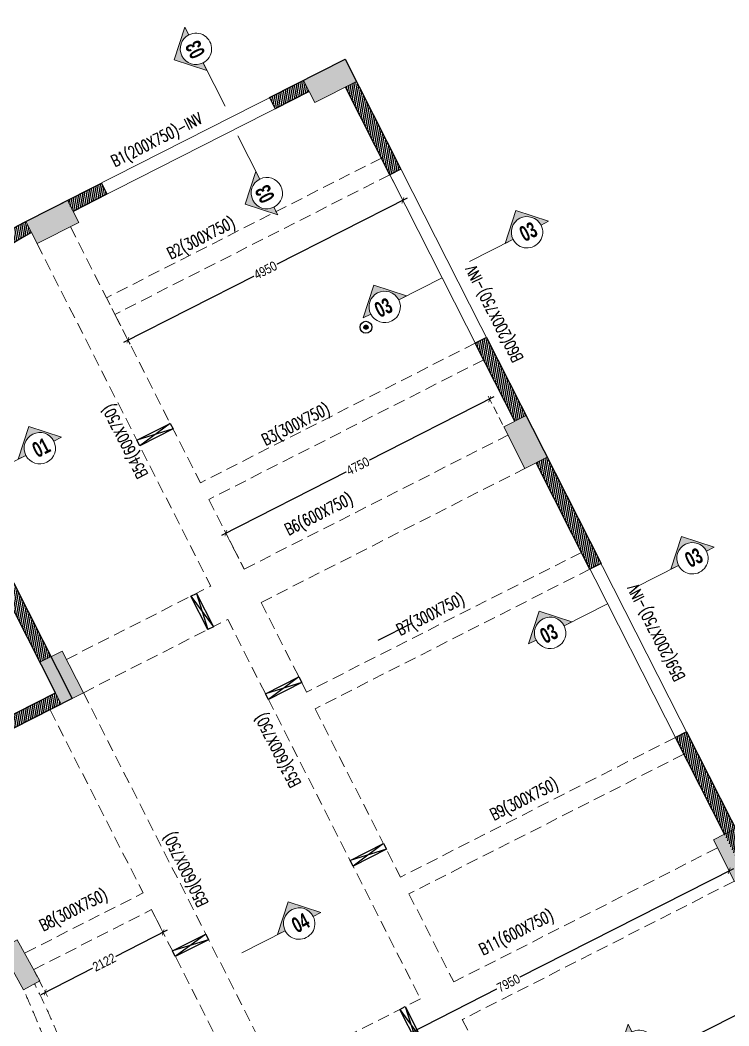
# Model space of a CAD drawing. Header units: millimetres. Extents: x 389 to 31304, y 212 to 40670.
# Drawn here: x 7954 to 19333, y 24531 to 40670 of the extents above; entities that cross this region are included whole.
import ezdxf

# ---------------------------------------------------------------- set-up
doc = ezdxf.new("R2010")
doc.units = ezdxf.units.MM
doc.linetypes.add('CONTINOUS', pattern=[0])
doc.linetypes.add('HIDDEN', pattern=[9.525, 6.35, -3.175])
for name, color, linetype, lineweight in [('Elevation-1', 41, 'Continuous', 20), ('G-ANNO-SYMB', 111, 'Continuous', 9), ('PL-CUT OUT', 1, 'Continuous', 25), ('S-BEAM-IDEN', 2, 'Continuous', 9), ('S-COL HATCH', 8, 'Continuous', 0), ('S-COLUMN', 6, 'Continuous', 9), ('STR-BEAM', 2, 'CONTINOUS', 18)]:
    doc.layers.add(name, color=color, linetype=linetype, lineweight=lineweight)
for name, color, linetype in [('FF-PENDENT SPRINKLER 68DEG', 222, 'Continuous'), ('FF-SLEEVE', 1, 'Continuous'), ('FIRE-25 DIA', 1, 'CONTINOUS'), ('S- Structural', 5, 'Continuous'), ('STR-RC WALL', 4, 'Continuous')]:
    doc.layers.add(name, color=color, linetype=linetype)
doc.styles.add('Dim.s & Anno.(Misc.)', font='ARIALN.TTF')
doc.styles.add('ROMANS', font='simplex.shx', dxfattribs={"width": 0.75})
doc.styles.add('Swis721 LtCn BT_B', font='', dxfattribs={"width": 0.9, "height": 250})
doc.styles.get('Swis721 LtCn BT_B').set_extended_font_data('Swis721 LtCn BT', bold=True)
doc.dimstyles.new('A-GFC-75', dxfattribs={"dimtxt": 150, "dimasz": 75, "dimexe": 75, "dimexo": 0, "dimgap": 0, "dimtad": 0, "dimdec": 0, "dimzin": 1, "dimdsep": 46, "dimtxsty": 'Dim.s & Anno.(Misc.)', "dimblk": 'ARCHTICK', "dimcen": 0, "dimdle": 75, "dimclrd": 8, "dimclre": 8, "dimclrt": 6, "dimazin": 2, "dimtfac": 1, "dimtdec": 0, "dimtmove": 0, "dimatfit": 3, "dimfxl": 1, "dimtfill": 1, "dimtolj": 1, "dimlwd": -1, "dimlwe": 9, "dimarcsym": 0})

# ---------------------------------------------------------------- blocks, each defined once
blk = doc.blocks.new('A$C7186b494')
at = {"layer": 'S- Structural', "linetype": 'Continuous', "ltscale": 150}
h = blk.add_hatch(dxfattribs=at)
h.set_pattern_fill('ANSI31', color=9, scale=10, angle=35)
h.set_pattern_definition([(80, (-25047300.57, -12424795.03), (-31.267646158, 5.51332964), [])])
h.paths.add_polyline_path([(5146, 35269), (5055, 35448, 0.414214), (3738, 31415), (3759, 31374), (3937, 31465), (3917, 31505, -0.414214)])
h.paths.add_polyline_path([(6358, 35885), (6268, 36063), (5724, 35787), (5814, 35609)])
h.paths.add_polyline_path([(9513, 37711), (8969, 37435), (9060, 37257), (9604, 37533)])
h.paths.add_polyline_path([(10363, 37694), (10185, 37604), (10899, 36197), (11077, 36287)])
h.paths.add_polyline_path([(12449, 33586), (12271, 33495), (12906, 32244), (13085, 32334)])
h.paths.add_polyline_path([(13424, 31665), (13246, 31575), (14112, 29869), (14290, 29959)])
h.paths.add_polyline_path([(15662, 27258), (15484, 27167), (25428, 7582), (24984, 7503), (25019, 7306), (25728, 7433)])
h.paths.add_polyline_path([(7879, 12101), (6047, 15710), (5961, 15438), (7701, 12010, -0.374815), (7524, 11309), (3552, 8555, 0.032181), (3186, 8235), (3331, 8097, -0.031442), (3670, 8394), (7638, 11145, 0.374815)])
h.paths.add_polyline_path([(2392, 6472), (2198, 6520, 0.148898), (2280, 4317), (2469, 4382, -0.149142)])
h.paths.add_polyline_path([(2790, 3698), (2619, 3594, 0.202257), (5000, 1868), (5045, 2063, -0.202257)])
h.paths.add_polyline_path([(8819, 3201, -0.013348), (9001, 3406), (9070, 3563), (8900, 3664, -0.263826), (5796, 1971), (5793, 1771, 0.233174)])
h.paths.add_polyline_path([(4415, 18923), (4207, 18892), (5780, 15795), (6047, 15710)])
h.paths.add_polyline_path([(3562, 26657), (5622, 27704), (5532, 27883), (3350, 26774), (3773, 22184), (3874, 22002), (3794, 21957), (3995, 19771), (4193, 19800)])
h.paths.add_polyline_path([(4277, 30796), (4098, 30706), (5283, 28373), (5461, 28463)])
at = {"layer": 'S-COL HATCH'}
h = blk.add_hatch(color=256, dxfattribs=at)
h.dxf.hatch_style = 1
h.paths.add_polyline_path([(10363, 37694), (10182, 38051), (9513, 37711), (9694, 37355)])
h = blk.add_hatch(color=256, dxfattribs=at)
h.dxf.hatch_style = 1
h.paths.add_polyline_path([(5905, 35431), (5724, 35787), (5055, 35448), (5236, 35091)])
h = blk.add_hatch(color=256, dxfattribs=at)
h.dxf.hatch_style = 1
h.paths.add_polyline_path([(13068, 31484), (13424, 31665), (13085, 32334), (12728, 32153)])
h = blk.add_hatch(color=256, dxfattribs=at)
h.dxf.hatch_style = 1
h.paths.add_polyline_path([(5622, 27704), (5979, 27885), (5639, 28554), (5283, 28373)])
h = blk.add_hatch(color=256, dxfattribs=at)
h.dxf.hatch_style = 1
h.paths.add_polyline_path([(16432, 24857), (16789, 25038), (16449, 25707), (16093, 25526)])
h = blk.add_hatch(color=256, dxfattribs=at)
h.dxf.hatch_style = 1
h.paths.add_polyline_path([(4654, 23774), (4916, 23919), (5281, 23264), (5019, 23118)])
at = {"layer": 'S-COLUMN'}
blk.add_lwpolyline([(10182, 38051), (9513, 37711), (9694, 37355), (10363, 37694)], dxfattribs=at)
for points in [[(5905, 35431), (5724, 35787), (5055, 35448), (5236, 35091)], [(13068, 31484), (13424, 31665), (13085, 32334), (12728, 32153)], [(5622, 27704), (5979, 27885), (5639, 28554), (5283, 28373)], [(16432, 24857), (16789, 25038), (16449, 25707), (16093, 25526)]]:
    blk.add_lwpolyline(points, close=True, dxfattribs=at)
at = {"layer": 'S-COLUMN', "elevation": 0}
blk.add_lwpolyline([(4654, 23774), (4916, 23919), (5281, 23264), (5019, 23118)], close=True, dxfattribs=at)
at = {"layer": 'STR-RC WALL', "linetype": 'Continuous'}
for p, q in [((8969, 37435), (9060, 37257)), ((11077, 36287), (10899, 36197)), ((6268, 36063), (6358, 35885)), ((12449, 33586), (12271, 33495)), ((14290, 29959), (14112, 29869)), ((15662, 27258), (15484, 27167))]:
    blk.add_line(p, q, dxfattribs=at)
for points in [[(8969, 37435), (10182, 38051), (11077, 36287)], [(9604, 37533), (9060, 37257)], [(10899, 36197), (10185, 37604)], [(6358, 35885), (5814, 35609)], [(12449, 33586), (14290, 29959)], [(12906, 32244), (12271, 33495)], [(14112, 29869), (13246, 31575)], [(15649, 27283), (15649, 27283)], [(15471, 27193), (15471, 27193)], [(16271, 25617), (15484, 27167)], [(15662, 27258), (25539, 7805)]]:
    blk.add_lwpolyline(points, dxfattribs=at)
for points in [[(9001, 3406, 0.013348), (8819, 3201, -1.130648), (3552, 8555), (7524, 11309, 0.374815), (7701, 12010), (4047, 19208), (3350, 26774), (5532, 27883), (3738, 31415, -0.414214), (5055, 35448), (6268, 36063)], [(5146, 35269), (5146, 35269, 0.414214), (3917, 31505), (5800, 27795), (3562, 26657), (4242, 19264), (7879, 12101, -0.374815), (7638, 11145), (3670, 8394, 2.363286), (8761, 7653, 2.363286)]]:
    blk.add_lwpolyline(points, format="xyb", dxfattribs=at)
blk = doc.blocks.new('A$Ce47450c8')
at = {"layer": 'G-ANNO-SYMB', "extrusion": (0, 0, -1)}
h = blk.add_hatch(color=9, dxfattribs=at)
edge = h.paths.add_edge_path(flags=0)
edge.add_line((-137, 252), (0, 252))
edge.add_line((0, 252), (-390, 643))
edge.add_line((-390, 643), (-781, 252))
edge.add_line((-781, 252), (-642, 252))
edge.add_arc((-389, 252), 252, 0, 180, ccw=False)
for p, q in [((390, 643), (0, 252)), ((390, 643), (781, 252)), ((137, 252), (0, 252)), ((642, 252), (781, 252))]:
    blk.add_line(p, q, dxfattribs=at)
at = {"layer": 'G-ANNO-SYMB', "color": 1, "extrusion": (0, 0, -1)}
for p, q in [((390, 643), (0, 252)), ((781, 252), (390, 643)), ((0, 252), (137, 252))]:
    blk.add_line(p, q, dxfattribs=at)
at = {"layer": 'G-ANNO-SYMB', "color": 2, "extrusion": (0, 0, -1)}
blk.add_line((642, 252), (1423, 252), dxfattribs=at)
at = {"layer": 'G-ANNO-SYMB', "color": 5, "extrusion": (0, 0, -1)}
blk.add_line((642, 252), (781, 252), dxfattribs=at)
at = {"layer": 'G-ANNO-SYMB', "extrusion": (0, 0, -1)}
blk.add_arc((-389, 252), 252, 0, 180, dxfattribs=at)
at = {"layer": 'G-ANNO-SYMB', "color": 2, "extrusion": (0, 0, -1)}
for start, end in [(0, 180), (180, 0)]:
    blk.add_arc((-389, 252), 252, start, end, dxfattribs=at)
blk = doc.blocks.new('FF-PENDENT SPK')
at = {"layer": 'FF-PENDENT SPRINKLER 68DEG'}
h = blk.add_hatch(color=256, dxfattribs=at)
edge = h.paths.add_edge_path()
edge.add_ellipse((0, 0), major_axis=(8.2, 43), ratio=1, start_angle=-0.3117, end_angle=179.6883)
edge.add_ellipse((0, 0), major_axis=(8.2, 43), ratio=1, start_angle=179.6883, end_angle=359.6883)
for major_axis, start_param, end_param in [((0, 125), 0.0021804787564905, 6.285365785936076), ((8.4, 42.9), -0.0027735686916386, 6.280411738487947)]:
    blk.add_ellipse((0, 0), major_axis=major_axis, ratio=1, start_param=start_param, end_param=end_param, dxfattribs=at)
blk = doc.blocks.new('New_sprinkler pipes')
at = {"layer": 'FIRE-25 DIA'}
blk.add_lwpolyline([(8078, 19197), (8626, 19475)], dxfattribs=at)
at = {"layer": 'PL-CUT OUT', "color": 1}
for p, q in [((4738, 22674), (4248, 22314)), ((4783, 22585), (4203, 22403)), ((5071, 19902), (5432, 19412)), ((5160, 19947), (5343, 19367)), ((6804, 18606), (6314, 18245)), ((6849, 18517), (6269, 18334)), ((8208, 15842), (7628, 15659)), ((8163, 15931), (7673, 15570)), ((5354, 14390), (4774, 14209)), ((5309, 14480), (4819, 14120)), ((8422, 13270), (8783, 12780)), ((8511, 13315), (8694, 12735))]:
    blk.add_line(p, q, dxfattribs=at)
for points in [[(4738, 22674), (4783, 22585), (4248, 22314), (4203, 22403)], [(5071, 19902), (5160, 19947), (5432, 19412), (5343, 19367)], [(6804, 18606), (6849, 18517), (6314, 18245), (6269, 18334)], [(8163, 15931), (8208, 15842), (7673, 15570), (7628, 15659)], [(5309, 14480), (5354, 14390), (4819, 14120), (4774, 14209)], [(8422, 13270), (8511, 13315), (8783, 12780), (8694, 12735)]]:
    blk.add_lwpolyline(points, close=True, dxfattribs=at)
at = {"layer": 'FF-PENDENT SPRINKLER 68DEG', "xscale": 0.762, "yscale": 0.762, "zscale": 0.762}
blk.add_blockref('FF-PENDENT SPK', (7880, 24217), dxfattribs=at)
blk = doc.blocks.new('_ArchTick')
at = {"color": 0, "linetype": 'ByBlock', "const_width": 0.15}
blk.add_lwpolyline([(-0.5, -0.5), (0.5, 0.5)], dxfattribs=at)
blk = doc.blocks.new('*D97')
at = {"layer": 'S- Structural', "color": 8, "linetype": 'HIDDEN', "lineweight": 9, "ltscale": 20, "transparency": 16777216}
for p, q in [((13754, 38457), (14133, 37710)), ((9340, 36215), (9719, 35469))]:
    blk.add_line(p, q, dxfattribs=at)
at = {"layer": 'S- Structural', "color": 8, "ltscale": 20, "transparency": 16777216}
for p, q in [((14166, 37811), (12058, 36741)), ((9618, 35502), (11726, 36573))]:
    blk.add_line(p, q, dxfattribs=at)
at = {"layer": 'S- Structural', "color": 8, "ltscale": 20, "transparency": 16777216, "xscale": 75, "yscale": 75, "zscale": 75}
for p, rotation in [((14099, 37777), 26.91905313491272), ((9685, 35536), 206.9190531349127)]:
    blk.add_blockref('_ArchTick', p, dxfattribs=dict(at, rotation=rotation))
at = {"layer": 'S- Structural', "color": 6, "ltscale": 20, "transparency": 16777216, "insert": (11892, 36657), "char_height": 150, "attachment_point": 5, "rotation": 26.9191, "style": 'Dim.s & Anno.(Misc.)', "bg_fill": 3, "box_fill_scale": 1.1, "bg_fill_color": 9, "bg_fill_true_color": 13158600, "bg_fill_transparency": 0}
blk.add_mtext('\\A1;4950', dxfattribs=at)
blk = doc.blocks.new('*D99')
at = {"layer": 'S- Structural', "color": 8, "ltscale": 20, "transparency": 16777216}
for p, q in [((15560, 34623), (13541, 33598)), ((11191, 32405), (13210, 33430))]:
    blk.add_line(p, q, dxfattribs=at)
at = {"layer": 'S- Structural', "color": 8, "linetype": 'HIDDEN', "lineweight": 9, "ltscale": 20, "transparency": 16777216}
for p, q in [((15787, 34011), (15459, 34656)), ((11551, 31861), (11224, 32505))]:
    blk.add_line(p, q, dxfattribs=at)
at = {"layer": 'S- Structural', "color": 8, "ltscale": 20, "transparency": 16777216, "xscale": 75, "yscale": 75, "zscale": 75}
for p, rotation in [((15493, 34589), 26.91905313527859), ((11258, 32438), 206.9190531352786)]:
    blk.add_blockref('_ArchTick', p, dxfattribs=dict(at, rotation=rotation))
at = {"layer": 'S- Structural', "color": 6, "ltscale": 20, "transparency": 16777216, "insert": (13376, 33514), "char_height": 150, "attachment_point": 5, "rotation": 26.9191, "style": 'Dim.s & Anno.(Misc.)', "bg_fill": 3, "box_fill_scale": 1.1, "bg_fill_color": 9, "bg_fill_true_color": 13158600, "bg_fill_transparency": 0}
blk.add_mtext('\\A1;4750', dxfattribs=at)
blk = doc.blocks.new('*D100')
at = {"layer": 'S- Structural', "color": 8, "linetype": 'HIDDEN', "lineweight": 9, "ltscale": 20, "transparency": 16777216}
for p, q in [((10064, 26396), (10284, 25964)), ((8172, 25436), (8392, 25004))]:
    blk.add_line(p, q, dxfattribs=at)
at = {"layer": 'S- Structural', "color": 8, "ltscale": 20, "transparency": 16777216}
for p, q in [((10316, 26065), (9468, 25634)), ((8291, 25037), (9140, 25468))]:
    blk.add_line(p, q, dxfattribs=at)
at = {"layer": 'S- Structural', "color": 8, "ltscale": 20, "transparency": 16777216, "xscale": 75, "yscale": 75, "zscale": 75}
for p, rotation in [((10250, 26031), 26.91905313486589), ((8358, 25071), 206.9190531348659)]:
    blk.add_blockref('_ArchTick', p, dxfattribs=dict(at, rotation=rotation))
at = {"layer": 'S- Structural', "color": 6, "ltscale": 20, "transparency": 16777216, "insert": (9304, 25551), "char_height": 150, "attachment_point": 5, "rotation": 26.9191, "style": 'Dim.s & Anno.(Misc.)', "bg_fill": 3, "box_fill_scale": 1.1, "bg_fill_color": 9, "bg_fill_true_color": 13158600, "bg_fill_transparency": 0}
blk.add_mtext('\\A1;2122', dxfattribs=at)
blk = doc.blocks.new('*D102')
at = {"layer": 'S- Structural', "color": 8, "linetype": 'HIDDEN', "lineweight": 9, "ltscale": 20, "transparency": 16777216}
for p, q in [((19149, 27388), (19371, 26952)), ((12063, 23785), (12284, 23349))]:
    blk.add_line(p, q, dxfattribs=at)
at = {"layer": 'S- Structural', "color": 8, "ltscale": 20, "transparency": 16777216}
for p, q in [((19404, 27053), (15957, 25300)), ((12184, 23382), (15631, 25135))]:
    blk.add_line(p, q, dxfattribs=at)
at = {"layer": 'S- Structural', "color": 8, "ltscale": 20, "transparency": 16777216, "xscale": 75, "yscale": 75, "zscale": 75}
for p, rotation in [((19337, 27019), 26.94714754259889), ((12250, 23416), 206.9471475425989)]:
    blk.add_blockref('_ArchTick', p, dxfattribs=dict(at, rotation=rotation))
at = {"layer": 'S- Structural', "color": 6, "ltscale": 20, "transparency": 16777216, "insert": (15794, 25217), "char_height": 150, "attachment_point": 5, "rotation": 26.9471, "style": 'Dim.s & Anno.(Misc.)', "bg_fill": 3, "box_fill_scale": 1.1, "bg_fill_color": 9, "bg_fill_true_color": 13158600, "bg_fill_transparency": 0}
blk.add_mtext('\\A1;7950', dxfattribs=at)
blk = doc.blocks.new('*D104')
at = {"layer": 'S- Structural', "color": 8, "linetype": 'HIDDEN', "lineweight": 9, "ltscale": 20, "transparency": 16777216}
for p, q in [((20761, 24214), (20260, 25201)), ((13673, 20614), (13172, 21602))]:
    blk.add_line(p, q, dxfattribs=at)
at = {"layer": 'S- Structural', "color": 8, "ltscale": 20, "transparency": 16777216}
for p, q in [((20361, 25168), (16913, 23417)), ((13139, 21501), (16587, 23251))]:
    blk.add_line(p, q, dxfattribs=at)
at = {"layer": 'S- Structural', "color": 8, "ltscale": 20, "transparency": 16777216, "xscale": 75, "yscale": 75, "zscale": 75}
for p, rotation in [((20294, 25134), 26.91905313522144), ((13206, 21535), 206.9190531352214)]:
    blk.add_blockref('_ArchTick', p, dxfattribs=dict(at, rotation=rotation))
at = {"layer": 'S- Structural', "color": 6, "ltscale": 20, "transparency": 16777216, "insert": (16750, 23334), "char_height": 150, "attachment_point": 5, "rotation": 26.9191, "style": 'Dim.s & Anno.(Misc.)', "bg_fill": 3, "box_fill_scale": 1.1, "bg_fill_color": 9, "bg_fill_true_color": 13158600, "bg_fill_transparency": 0}
blk.add_mtext('\\A1;7950', dxfattribs=at)

msp = doc.modelspace()

# ---------------------------------------------------------------- linework, layer by layer
at = {"layer": 'STR-BEAM', "ltscale": 30}
for p, q in [((8714.4, 37779.4), (12503.9, 39703.5)), ((13175.4, 39595.9), (15897, 34235.7)), ((13353.7, 39686.4), (16073.5, 34330)), ((8811.9, 37604.6), (12594.5, 39525.2)), ((16416.6, 33654.1), (19440.1, 27699.3)), ((16238.3, 33563.6), (19261.8, 27608.8))]:
    msp.add_line(p, q, dxfattribs=at)
at = {"layer": 'STR-BEAM', "linetype": 'HIDDEN', "ltscale": 30}
for p, q in [((13753.9, 38456.5), (9340.3, 36215.5)), ((13889.7, 38189), (9476.1, 35948)), ((8761.9, 37354.6), (9340.3, 36215.5)), ((8226.9, 37083), (11016.3, 31589.3)), ((9476.1, 35948), (10847.9, 33246.3)), ((15261.5, 35487.3), (10847.9, 33246.3)), ((15397.3, 35219.8), (10983.7, 32978.8)), ((11551.3, 31860.9), (15786.6, 34011.4)), ((11822.9, 31325.9), (16058.3, 33476.4)), ((10983.7, 32978.8), (11551.3, 31860.9)), ((16966.9, 32128.6), (12553.2, 29887.6)), ((17102.7, 31861.1), (12689.1, 29620.1)), ((8698, 30412.2), (11016.3, 31589.3)), ((11822.9, 31325.9), (12553.4, 29887.2)), ((8969.7, 29877.2), (11287.9, 31054.3)), ((11287.9, 31054.3), (14380.5, 24963.5)), ((8969.7, 29877.2), (11994.9, 23919)), ((8436.1, 29602.6), (9928.3, 26663.9)), ((12689.1, 29620.1), (14060.8, 26918.4)), ((18474.5, 29159.4), (14060.8, 26918.4)), ((18610.3, 28891.9), (14196.7, 26650.9)), ((19149.5, 27387.9), (14915.4, 25235.4)), ((19421.4, 26853), (15053.3, 24632.5)), ((8036.7, 25703.4, 0), (9928.3, 26663.9, 0)), ((14196.7, 26650.9), (14915.4, 25235.4)), ((8172.5, 25435.9, 0), (10064.1, 26396.4, 0)), ((10064.1, 26396.4), (11527.8, 23513.7)), ((14380.5, 24963.5, 0), (12061.9, 23784.8)), ((15053.3, 24632.5), (16392.4, 21995.2))]:
    msp.add_line(p, q, dxfattribs=at)
for centre, radius, start, end in [((-1076.4, 20484.1, 0), 10396.4, 10.90966, 27.02486), ((-6126, 18729.8, 0), 15509.3, 13.77519, 24.29416)]:
    msp.add_arc(centre, radius, start, end, dxfattribs=at)

# ---------------------------------------------------------------- block references
at = {"layer": 'Elevation-1', "ltscale": 20, "xscale": -1}
for p, rotation in [((10825.6, 40670.3), 116.9190531340981), ((16553.1, 37217.2), 26.91905313490289), ((8732.2, 33751.7), 26.91905313487691), ((19209.1, 31986.3), 26.91905313490289), ((12895.6, 26124.2, 0), 26.91905313490289), ((17938.3, 24670.4), 116.9190531340981)]:
    msp.add_blockref('A$Ce47450c8', p, dxfattribs=dict(at, rotation=rotation))
at = {"layer": 'Elevation-1', "ltscale": 20}
for p, rotation in [((12315.9, 37661.2), 116.9190531340982), ((13574.3, 35667.2), 26.9190531349029), ((16230.3, 30436.2), 26.9190531349029)]:
    msp.add_blockref('A$Ce47450c8', p, dxfattribs=dict(at, rotation=rotation))
at = {"layer": 'FF-SLEEVE', "color": 40, "ltscale": 20, "true_color": 0xf8d731}
msp.add_blockref('New_sprinkler pipes', (5626.5, 11524.6), dxfattribs=at)
at = {"layer": 'S-COLUMN', "color": 1}
msp.add_blockref('A$C7186b494', (2990.7, 1992.2), dxfattribs=at)

# ---------------------------------------------------------------- texts
at = {"layer": 'G-ANNO-SYMB', "color": 1, "char_height": 250, "width": 333.094, "attachment_point": 2, "line_spacing_factor": 0.964267, "style": 'Swis721 LtCn BT_B'}
for s, insert, rotation in [('03', (10653.5, 40140.5), 116.91905), ('03', (11771.5, 37823.8), 116.91905), ('03', (16055.8, 37387.9), 26.91905), ('03', (13729.9, 36169.4), 26.91905), ('01', (8234.9, 33922.4), 26.91905), ('03', (18711.8, 32157), 26.91905), ('03', (16385.9, 30938.5), 26.91905), ('04', (12398.3, 26295, 0), 26.91905)]:
    msp.add_mtext(s, dxfattribs=dict(at, insert=insert, rotation=rotation))
at = {"layer": 'S-BEAM-IDEN', "color": 3, "style": 'ROMANS', "width": 0.7}
for s, rotation, p in [('B1(200X750)-INV', 26.92, (9476.4, 38308.5, 0)), ('B2(300X750)', 26.92, (10374.1, 36829, 0)), ('B60(200X750)-INV', 116.91811, (16035.9, 35243.8, 0)), ('B3(300X750)', 26.92, (11893.4, 33836.9, 0)), ('B54(600X750)', 116.91811, (10011.5, 33380.4, 0)), ('B6(600X750)', 26.92, (12264.6, 32397.6, 0)), ('B7(300X750)', 26.92, (14056.2, 30788.2, 0)), ('B59(200X750)-INV', 116.91811, (18633.8, 30127.1, 0)), ('B53(600X750)', 116.91811, (12465, 28423.5, 0)), ('B9(300X750)', 26.92, (15561.5, 27823.5, 0)), ('B50(600X750)', 116.11351, (10978.2, 26504.2)), ('B8(300X750)', 26.92, (8325.9, 26044, 0)), ('B11(600X750)', 26.92, (15385.9, 25660.8, 0))]:
    msp.add_text(s, height=187.5, rotation=rotation, dxfattribs=at).set_placement(p)

# ---------------------------------------------------------------- next in the draw order: dimensions: what is measured, and where the dimension line sits
at = {"layer": 'S- Structural', "ltscale": 20}
for p1, p2, distance, picture, middle in [((13753.9, 38456.5), (9340.3, 36215.5), 761.8, '*D97', (11892, 36656.7)), ((11551.3, 31860.9), (15786.6, 34011.4), 647.7, '*D99', (13375.7, 33513.7)), ((12062.8, 23785.3), (19149.5, 27387.9), -414.1, '*D102', (15793.8, 25217.5)), ((8172.4984, 25435.8877, 0), (10064.132, 26396.3592), -409.6037, '*D100', (9303.7556, 25550.9015))]:
    dim = msp.add_aligned_dim(p1=p1, p2=p2, distance=distance, dimstyle='A-GFC-75', dxfattribs=at)
    dim.commit()
    dim.dimension.update_dxf_attribs({"geometry": picture, "text_midpoint": middle})

# ---------------------------------------------------------------- next in the draw order: dimensions: what is measured, and where the dimension line sits
dim = msp.add_aligned_dim(p1=(20761.4, 24213.6), p2=(13672.8, 20614.4), distance=-1032.2, dimstyle='A-GFC-75', dxfattribs=at)
dim.commit()
dim.dimension.update_dxf_attribs({"geometry": '*D104', "text_midpoint": (16749.8, 23334.3)})

doc.saveas('drawing.dxf')
